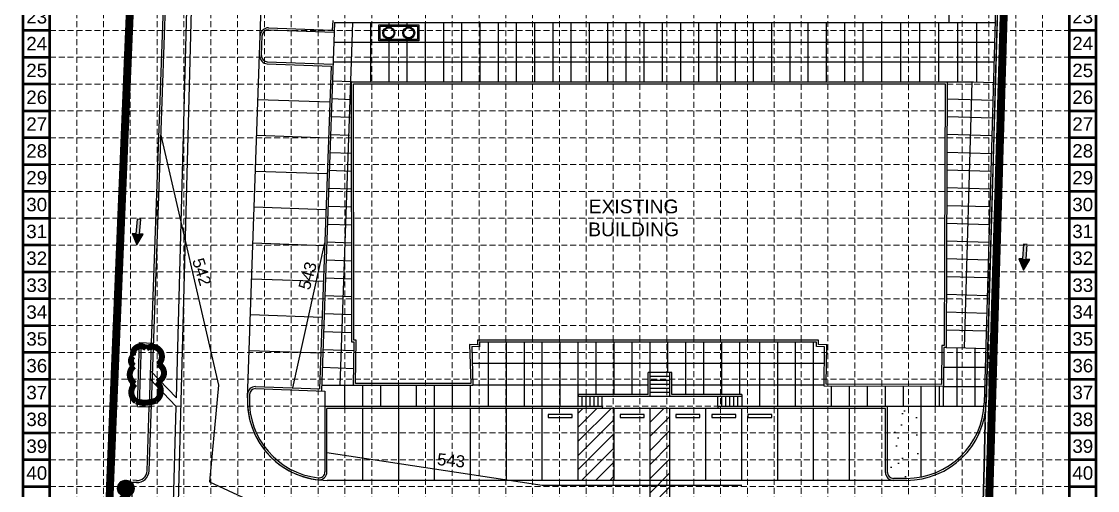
# Model space of a CAD drawing. Header units: inches. Extents: x 9751 to 10021, y 9606 to 10038.
# Drawn here: x 9750.8 to 10020.5, y 9760.4 to 9878 of the extents above; entities that cross this region are included whole.
import ezdxf
from ezdxf.enums import TextEntityAlignment as Align

# ---------------------------------------------------------------- set-up
doc = ezdxf.new("R2010")
doc.units = ezdxf.units.IN
doc.header["$LTSCALE"] = 20
doc.header["$MEASUREMENT"] = 0
for name, pattern in [('CENTER2', [1.125, 0.75, -0.125, 0.125, -0.125]), ('DASHED', [0.75, 0.5, -0.25]), ('HIDDEN', [0.375, 0.25, -0.125])]:
    doc.linetypes.add(name, pattern=pattern)
for name, color, linetype in [('0-curb', 4, 'Continuous'), ('0-firelane', 71, 'CENTER2'), ('0-prkstripe', 1, 'Continuous'), ('002-PROP CONS', 2, 'Continuous'), ('BASE', 7, 'Continuous'), ('EX STORM SEWER', 4, 'DASHED'), ('GRID', 254, 'HIDDEN'), ('HO', 1, 'Continuous'), ('LEGEND', 7, 'Continuous'), ('LIMITS OF DISTURBANCE', 1, 'HIDDEN'), ('SRF-FLT', 7, 'Continuous')]:
    doc.layers.add(name, color=color, linetype=linetype)
doc.styles.get("Standard").update_dxf_attribs({"font": 'ARIAL.TTF'})

# ---------------------------------------------------------------- blocks, each defined once
blk = doc.blocks.new('A$C7B77558D')
at = {"layer": 'LEGEND'}
h = blk.add_hatch(dxfattribs=at)
h.set_pattern_fill('ANSI31', color=3, style=0)
h.set_pattern_definition([(45, (-9827.7023, -9593.03148), (-0.0883883476, 0.0883883476), [])])
edge = h.paths.add_edge_path()
edge.add_arc((3.58, 24.5), 2.29, 0, 360)
h = blk.add_hatch(dxfattribs=at)
h.set_pattern_fill('ANSI31', color=3, style=0)
h.set_pattern_definition([(45, (-9828.00544, -9597.22343), (-0.0883883476, 0.0883883476), [])])
edge = h.paths.add_edge_path()
edge.add_arc((3.28, 20.31), 2.29, 0, 360)
h = blk.add_hatch(dxfattribs=at)
h.set_pattern_fill('ANSI31', color=3, style=0)
h.set_pattern_definition([(45, (-9828.21772, -9601.70578), (-0.0883883476, 0.0883883476), [])])
edge = h.paths.add_edge_path()
edge.add_arc((3.06, 15.82), 2.29, 0, 360)
h = blk.add_hatch(dxfattribs=at)
h.set_pattern_fill('ANSI31', color=3, style=0)
h.set_pattern_definition([(45, (-9828.42441, -9606.25155), (-0.0883883476, 0.0883883476), [])])
edge = h.paths.add_edge_path()
edge.add_arc((2.86, 11.28), 2.29, 0, 360)
h = blk.add_hatch(dxfattribs=at)
h.set_pattern_fill('ANSI31', color=3, style=0)
h.set_pattern_definition([(45, (-9828.68278, -9610.74565), (-0.0883883476, 0.0883883476), [])])
edge = h.paths.add_edge_path()
edge.add_arc((2.6, 6.78), 2.29, 0, 360)
h = blk.add_hatch(dxfattribs=at)
h.set_pattern_fill('ANSI31', color=3, style=0)
h.set_pattern_definition([(45, (-9828.99282, -9615.23976), (-0.0883883476, 0.0883883476), [])])
edge = h.paths.add_edge_path()
edge.add_arc((2.29, 2.29), 2.29, 0, 360)
at = {"layer": 'LEGEND', "color": 3}
for centre in [(3.58, 24.5), (3.28, 20.31), (3.06, 15.82), (2.86, 11.28), (2.6, 6.78), (2.29, 2.29)]:
    blk.add_circle(centre, 2.29, dxfattribs=at)
blk = doc.blocks.new('arrow')
blk.add_lwpolyline([(-67, -25.4), (-59.3, -25.4), (-59.6, -56.1), (-51.9, -56.2), (-51.6, -25.5), (-44, -25.5), (-55.3, -2.4), (-67, -25.4)], close=True)
at = {"color": 254}
for points in [[(-44, -25.5), (-67, -25.4), (-55.3, -2.4), (-67, -25.4)], [(-59.6, -56.1), (-51.9, -56.2), (-59.3, -25.4), (-51.6, -25.5)]]:
    blk.add_solid(points, dxfattribs=at)

msp = doc.modelspace()

# ---------------------------------------------------------------- hatches: boundary and pattern name
at = {"layer": '0-curb'}
h = msp.add_hatch(dxfattribs=at)
h.set_pattern_fill('AR-SAND', scale=4, angle=69, style=0)
h.set_pattern_definition([(106.5, (0, 0), (-7.285679, 2.52681), [0, -6.08, 0, -6.8, 0, -6.5]), (76.5, (0, 0), (-8.001876, 10.654382), [0, -3.28, 0, -5.48, 0, -2.1]), (36.5, (-1.763, -4.593), (4.4429018, 11.6373196), [0, -2, 0, -7.2, 0, -9.4]), (26.5, (-1.763, -4.593), (1.031675, 12.483967), [0, -1, 0, -4.72, 0, -5.4])])
h.paths.add_polyline_path([(9967.88, 9764.99, 0.414214), (9969.38, 9763.49), (9972.64, 9763.49, 0.048254), (9976.38, 9763.85), (9976.38, 9781.49), (9967.88, 9781.49)])
at = {"layer": '0-prkstripe'}
h = msp.add_hatch(dxfattribs=at)
h.set_pattern_fill('ANSI31', color=253, scale=20, style=0)
h.set_pattern_definition([(45, (-2.6013, 0), (-1.76776695, 1.76776695), [])])
h.paths.add_polyline_path([(9899.38, 9780.99), (9890.38, 9780.99), (9890.38, 9762.99), (9899.38, 9762.99)])
h = msp.add_hatch(dxfattribs=at)
h.set_pattern_fill('ANSI31', color=253, scale=20, style=0)
h.paths.add_polyline_path([(9913.38, 9780.99), (9908.38, 9780.99), (9908.38, 9762.99), (9913.38, 9762.99)])
h.paths.add_polyline_path([(9913.38, 9762.99), (9908.38, 9762.99), (9908.38, 9720.97), (9913.38, 9720.97)])

# ---------------------------------------------------------------- linework, layer by layer
at = {"layer": '0-curb', "color": 7}
for p, q in [((9782.8, 9765.35), (9789.41, 9952.12)), ((9783.43, 9797.42), (9788.91, 9952.14)), ((9995.99, 9916.09), (9992.13, 9782.38)), ((9996.49, 9916.08), (9992.63, 9782.36)), ((9983.36, 9877.76), (9983.36, 9880.26)), ((9828.83, 9878.29), (9828.74, 9875.86)), ((9829.31, 9877.79), (9829.22, 9875.35)), ((9829.31, 9877.79), (9961.61, 9877.77)), ((9842.95, 9877.17), (9842.95, 9877.78)), ((9847.52, 9877.17), (9847.52, 9877.78)), ((9961.61, 9877.77), (9994.88, 9877.76)), ((9810.5, 9869.51), (9810.68, 9874.5)), ((9811, 9869.49), (9811.18, 9874.49)), ((9812.73, 9875.93), (9829.22, 9875.35)), ((9812.75, 9876.43), (9828.74, 9875.86)), ((9829.22, 9875.35), (9826.04, 9785.4)), ((9812.43, 9867.44), (9828.42, 9866.87)), ((9812.45, 9867.94), (9828.94, 9867.35)), ((9828.42, 9866.87), (9825.55, 9785.92)), ((9809.48, 9785.99), (9826.88, 9785.37)), ((9809.49, 9786.49), (9825.55, 9785.92)), ((9826.88, 9785.37), (9826.88, 9765.11)), ((9807.49, 9784.56), (9807.46, 9783.7)), ((9807.99, 9784.54), (9807.96, 9783.68)), ((9782.3, 9765.37), (9782.87, 9781.43)), ((9896.38, 9781.49), (9826.88, 9781.49)), ((9827.38, 9765.11), (9827.38, 9780.99)), ((9967.38, 9780.99), (9827.38, 9780.99)), ((9896.38, 9781.49), (9896.38, 9780.99)), ((9925.38, 9781.49), (9925.38, 9780.99)), ((9967.38, 9764.99), (9967.38, 9780.99)), ((9967.88, 9764.99), (9967.88, 9781.49)), ((9976.38, 9763.85), (9976.38, 9781.49)), ((9972.64, 9763.49), (9969.38, 9763.49)), ((9779.63, 9762.46), (9778.74, 9762.51)), ((9779.66, 9762.96), (9778.77, 9763.01)), ((9972.64, 9762.99), (9969.38, 9762.99))]:
    msp.add_line(p, q, dxfattribs=at)
at = {"layer": '0-curb', "color": 253}
for p, q in [((9833.81, 9877.79), (9833.46, 9867.93)), ((9838.38, 9862.92), (9838.38, 9877.78)), ((9852.09, 9862.92), (9852.09, 9877.78)), ((9856.66, 9862.92), (9856.66, 9877.78)), ((9861.23, 9862.92), (9861.23, 9877.78)), ((9865.8, 9862.92), (9865.8, 9877.78)), ((9870.37, 9862.92), (9870.37, 9877.78)), ((9874.94, 9862.92), (9874.94, 9877.78)), ((9879.51, 9862.92), (9879.51, 9877.78)), ((9884.08, 9862.92), (9884.08, 9877.78)), ((9888.65, 9862.92), (9888.65, 9877.78)), ((9893.22, 9862.92), (9893.22, 9877.78)), ((9897.79, 9862.92), (9897.79, 9877.78)), ((9902.36, 9862.92), (9902.36, 9877.78)), ((9906.93, 9862.91), (9906.93, 9877.77)), ((9911.5, 9862.91), (9911.5, 9877.77)), ((9916.07, 9862.91), (9916.07, 9877.77)), ((9920.64, 9862.91), (9920.64, 9877.77)), ((9925.21, 9862.91), (9925.21, 9877.77)), ((9929.78, 9862.91), (9929.78, 9877.77)), ((9934.35, 9862.91), (9934.35, 9877.77)), ((9938.92, 9862.91), (9938.92, 9877.77)), ((9943.49, 9862.91), (9943.49, 9877.77)), ((9948.06, 9862.91), (9948.06, 9877.77)), ((9952.63, 9862.91), (9952.63, 9877.77)), ((9957.2, 9862.91), (9957.2, 9877.77)), ((9961.77, 9862.91), (9961.77, 9877.77)), ((9966.52, 9862.91), (9966.52, 9877.77)), ((9971.27, 9862.9), (9971.28, 9877.76)), ((9976.03, 9862.9), (9976.03, 9877.76)), ((9980.78, 9862.9), (9980.78, 9877.76)), ((9985.53, 9862.9), (9985.53, 9877.76)), ((9990.28, 9862.9), (9990.28, 9877.76)), ((9829.13, 9872.84), (9833.64, 9872.84)), ((9833.64, 9872.84), (9994.74, 9872.81)), ((9842.95, 9862.92), (9842.95, 9873.17)), ((9847.52, 9862.92), (9847.52, 9873.17)), ((9828.96, 9867.93), (9994.6, 9867.9)), ((9833.46, 9867.93), (9830.59, 9786.76)), ((9833.54, 9862.93), (9828.79, 9863.09)), ((9982.86, 9862.9), (9989.45, 9862.9)), ((9989.05, 9862.9), (9987.12, 9796.18)), ((9989.45, 9862.9), (9994.45, 9862.76)), ((9833.38, 9858.43), (9828.63, 9858.6)), ((9982.85, 9858.64), (9994.32, 9858.31)), ((9833.22, 9853.94), (9828.47, 9854.11)), ((9982.83, 9854.19), (9994.19, 9853.86)), ((9982.81, 9849.74), (9994.07, 9849.41)), ((9833.06, 9849.45), (9828.31, 9849.62)), ((9833.58, 9844.94), (9828.15, 9845.13)), ((9982.8, 9845.28), (9993.94, 9844.96)), ((9833.59, 9840.44), (9827.99, 9840.64)), ((9982.78, 9840.83), (9993.81, 9840.51)), ((9982.77, 9836.38), (9993.68, 9836.06)), ((9833.6, 9835.95), (9827.83, 9836.15)), ((9833.6, 9831.45), (9827.67, 9831.66)), ((9982.75, 9831.93), (9993.55, 9831.62)), ((9833.61, 9826.95), (9827.51, 9827.17)), ((9982.73, 9827.48), (9993.42, 9827.17)), ((9833.62, 9822.46), (9827.36, 9822.68)), ((9982.72, 9823.02), (9993.3, 9822.72)), ((9833.63, 9817.96), (9827.2, 9818.19)), ((9982.7, 9818.57), (9993.17, 9818.27)), ((9833.64, 9813.46), (9827.04, 9813.7)), ((9982.69, 9814.12), (9993.04, 9813.82)), ((9833.65, 9808.97), (9826.88, 9809.21)), ((9982.67, 9809.67), (9992.91, 9809.37)), ((9833.66, 9804.47), (9826.72, 9804.71)), ((9982.65, 9805.22), (9992.78, 9804.92)), ((9833.67, 9799.97), (9826.56, 9800.22)), ((9982.64, 9800.76), (9992.65, 9800.47)), ((9834.15, 9795.46), (9826.4, 9795.73)), ((9867.88, 9781.49), (9867.88, 9797.66)), ((9872.38, 9781.49), (9872.38, 9797.66)), ((9876.88, 9781.49), (9876.88, 9797.66)), ((9881.38, 9781.49), (9881.38, 9797.66)), ((9885.88, 9781.49), (9885.88, 9797.66)), ((9890.38, 9781.49), (9890.38, 9797.66)), ((9894.88, 9784.49), (9894.88, 9797.66)), ((9899.38, 9784.49), (9899.38, 9797.66)), ((9903.88, 9784.49), (9903.88, 9797.66)), ((9908.38, 9789.24), (9908.38, 9797.66)), ((9912.88, 9789.99), (9912.88, 9797.66)), ((9917.38, 9784.49), (9917.38, 9797.66)), ((9921.88, 9784.49), (9921.88, 9797.66)), ((9926.38, 9784.49), (9926.38, 9797.66)), ((9930.88, 9784.49), (9930.88, 9797.66)), ((9935.88, 9781.49), (9935.88, 9797.64)), ((9940.38, 9781.49), (9940.38, 9797.64)), ((9944.88, 9781.49), (9944.88, 9797.64)), ((9949.38, 9781.49), (9949.38, 9797.64)), ((9982.62, 9796.31), (9987.53, 9796.17)), ((9985.38, 9781.49), (9985.38, 9796.23)), ((9987.53, 9796.17), (9992.53, 9796.03)), ((9989.88, 9786.49), (9989.88, 9796.23)), ((9834.11, 9790.96), (9826.24, 9791.24)), ((9952.09, 9792.27), (9863.81, 9792.27)), ((9982, 9791.36), (9992.38, 9791.36)), ((9913.88, 9789.99), (9907.88, 9789.99)), ((9907.88, 9784.49), (9907.88, 9789.99)), ((9908.38, 9783.99), (9908.38, 9789.99)), ((9913.38, 9788.99), (9908.38, 9788.99)), ((9913.38, 9787.99), (9908.38, 9787.99)), ((9913.38, 9783.99), (9913.38, 9789.99)), ((9913.88, 9784.49), (9913.88, 9789.99)), ((9834.07, 9786.76), (9826.08, 9786.76)), ((9831.88, 9781.49), (9831.88, 9786.75)), ((9836.38, 9781.49), (9836.38, 9786.75)), ((9840.88, 9781.49), (9840.88, 9786.75)), ((9845.38, 9781.49), (9845.38, 9786.75)), ((9849.88, 9781.49), (9849.88, 9786.75)), ((9854.38, 9781.49), (9854.38, 9786.75)), ((9858.88, 9781.49), (9858.88, 9786.75)), ((9863.38, 9781.49), (9863.38, 9786.75)), ((9907.88, 9786.88), (9863.99, 9786.88)), ((9913.38, 9786.99), (9908.38, 9786.99)), ((9913.38, 9785.99), (9908.38, 9785.99)), ((9913.38, 9784.99), (9908.38, 9784.99)), ((9952.02, 9786.88), (9913.88, 9786.88)), ((9953.88, 9781.49), (9953.88, 9786.55)), ((9958.38, 9781.49), (9958.38, 9786.55)), ((9962.88, 9781.49), (9962.88, 9786.55)), ((9967.38, 9781.49), (9967.38, 9786.55)), ((9971.88, 9781.49), (9971.88, 9786.55)), ((9976.38, 9781.49), (9976.38, 9786.55)), ((9979.97, 9781.43), (9979.97, 9786.49)), ((9980.97, 9781.43), (9980.97, 9786.49)), ((9981.97, 9786.49), (9992.25, 9786.49)), ((9981.97, 9781.43), (9981.97, 9786.49)), ((9989.88, 9781.49), (9989.88, 9786.49)), ((9890.38, 9784.49), (9890.38, 9783.99)), ((9907.88, 9784.49), (9890.38, 9784.49)), ((9931.38, 9783.99), (9890.38, 9783.99)), ((9890.38, 9781.49), (9890.38, 9783.99)), ((9891.38, 9781.49), (9891.38, 9783.99)), ((9892.38, 9781.49), (9892.38, 9783.99)), ((9893.38, 9781.49), (9893.38, 9783.99)), ((9894.38, 9781.49), (9894.38, 9783.99)), ((9895.38, 9781.49), (9895.38, 9783.99)), ((9896.38, 9781.49), (9896.38, 9783.99)), ((9931.38, 9784.49), (9913.88, 9784.49)), ((9925.38, 9781.49), (9925.38, 9783.99)), ((9926.38, 9781.49), (9926.38, 9783.99)), ((9927.38, 9781.49), (9927.38, 9783.99)), ((9928.38, 9781.49), (9928.38, 9783.99)), ((9929.38, 9781.49), (9929.38, 9783.99)), ((9930.38, 9781.49), (9930.38, 9783.99)), ((9931.38, 9784.49), (9931.38, 9783.99)), ((9931.38, 9783.99), (9931.38, 9781.49))]:
    msp.add_line(p, q, dxfattribs=at)
at = {"layer": '0-curb', "color": 5}
for p, q in [((9779.87, 9781.54), (9780.44, 9797.53)), ((9780.44, 9797.53), (9783.93, 9797.4)), ((9779.87, 9781.54), (9783.37, 9781.41))]:
    msp.add_line(p, q, dxfattribs=at)
at = {"layer": '0-curb', "color": 5, "linetype": 'Continuous', "ltscale": 0.5}
for p, q in [((9780.39, 9782.02), (9780.92, 9797.01)), ((9782.89, 9781.93), (9783.42, 9796.92))]:
    msp.add_line(p, q, dxfattribs=at)
at = {"layer": '0-curb', "color": 5, "linetype": 'HIDDEN', "ltscale": 0.5}
for p, q in [((9780.92, 9797.01), (9783.42, 9796.92)), ((9780.39, 9782.02), (9782.89, 9781.93))]:
    msp.add_line(p, q, dxfattribs=at)
at = {"layer": '0-curb', "color": 7}
for points in [[(9850.39, 9877.17), (9850.39, 9873.17), (9840.39, 9873.17), (9840.39, 9877.17), (9850.39, 9877.17)], [(9976.38, 9781.49), (9925.38, 9781.49)], [(9992.08, 9781.49), (9976.38, 9781.49)], [(9882.88, 9779.49), (9882.88, 9778.74), (9888.88, 9778.74), (9888.88, 9779.49), (9882.88, 9779.49)], [(9900.88, 9779.49), (9900.88, 9778.74), (9906.88, 9778.74), (9906.88, 9779.49), (9900.88, 9779.49)], [(9914.88, 9779.49), (9914.88, 9778.74), (9920.88, 9778.74), (9920.88, 9779.49), (9914.88, 9779.49)], [(9923.88, 9779.49), (9923.88, 9778.74), (9929.88, 9778.74), (9929.88, 9779.49), (9923.88, 9779.49)], [(9932.88, 9779.49), (9932.88, 9778.74), (9938.88, 9778.74), (9938.88, 9779.49), (9932.88, 9779.49)]]:
    msp.add_lwpolyline(points, dxfattribs=at)
msp.add_lwpolyline([(9850.06, 9876.84), (9850.06, 9873.5), (9840.72, 9873.5), (9840.72, 9876.84)], close=True, dxfattribs=at)
for centre, radius in [((9842.89, 9875.17), 1.5), ((9847.89, 9875.17), 1.5), ((9842.89, 9875.17), 1.25), ((9847.89, 9875.17), 1.25)]:
    msp.add_circle(centre, radius, dxfattribs=at)
for centre, radius, start, end in [((9812.68, 9874.43), 2, 87.9714, 177.9714), ((9812.68, 9874.43), 1.5, 87.9714, 177.9714), ((9812.5, 9869.44), 2, 177.9714, 267.9714), ((9812.5, 9869.44), 1.5, 177.9714, 267.9714), ((9809.49, 9784.49), 2, 90, 177.9714), ((9809.49, 9784.49), 1.5, 90, 177.9714), ((9827.45, 9782.99), 20, 177.9714, 263.3937), ((9827.45, 9782.99), 19.5, 177.9714, 263.3937), ((9972.64, 9782.99), 19.5, 270, 358.1968), ((9972.64, 9782.99), 20, 270, 358.1968), ((9779.8, 9765.45), 3, 266.7266, 357.9714), ((9779.8, 9765.45), 2.5, 266.7266, 357.9714), ((9825.38, 9765.11), 2, 263.3937, 0), ((9825.38, 9765.11), 1.5, 263.3937, 0), ((9969.38, 9764.99), 2, 180, 270), ((9969.38, 9764.99), 1.5, 180, 270)]:
    msp.add_arc(centre, radius, start, end, dxfattribs=at)
at = {"layer": '0-firelane', "color": 7, "linetype": 'Continuous', "ltscale": 0.5}
for p, q in [((9782.8, 9765.35), (9789.41, 9952.12)), ((9807.46, 9783.7), (9812.86, 9935.99)), ((9972.64, 9762.99), (9827.45, 9762.99))]:
    msp.add_line(p, q, dxfattribs=at)
at = {"layer": '0-firelane', "color": 7, "linetype": 'Continuous'}
msp.add_line((9992.39, 9777.51), (9992.63, 9782.36), dxfattribs=at)
at = {"layer": '0-firelane', "color": 7, "linetype": 'Continuous', "ltscale": 0.5}
msp.add_lwpolyline([(9992.39, 9777.51), (9992.14, 9766.56), (9991.71, 9751.61)], dxfattribs=at)
at = {"layer": '0-firelane', "color": 7, "linetype": 'Continuous'}
msp.add_lwpolyline([(9777.4, 9738.97), (9778.74, 9762.51), (9779.63, 9762.46)], dxfattribs=at)
at = {"layer": '0-firelane', "color": 7, "linetype": 'Continuous', "ltscale": 0.5}
for centre, start, end in [((9827.45, 9782.99), 177.9714, 270), ((9972.64, 9782.99), 270, 358.1968)]:
    msp.add_arc(centre, 20, start, end, dxfattribs=at)
at = {"layer": '0-firelane', "color": 7, "linetype": 'Continuous'}
msp.add_arc((9779.8, 9765.45), 3, 266.7266, 357.9714, dxfattribs=at)
at = {"layer": '0-prkstripe', "color": 253}
for p, q in [((9810.11, 9858.51), (9828.1, 9857.88)), ((9809.79, 9849.52), (9827.78, 9848.88)), ((9809.48, 9840.52), (9827.46, 9839.89)), ((9809.16, 9831.53), (9827.15, 9830.89)), ((9808.84, 9822.54), (9826.83, 9821.9)), ((9808.52, 9813.54), (9826.51, 9812.9)), ((9808.2, 9804.55), (9826.19, 9803.91)), ((9807.88, 9795.55), (9825.87, 9794.92)), ((9836.38, 9762.99), (9836.38, 9780.99)), ((9845.38, 9762.99), (9845.38, 9780.99)), ((9854.38, 9762.99), (9854.38, 9780.99)), ((9863.38, 9762.99), (9863.38, 9780.99)), ((9872.38, 9762.99), (9872.38, 9780.99)), ((9881.38, 9762.99), (9881.38, 9780.99)), ((9890.38, 9762.99), (9890.38, 9780.99)), ((9899.38, 9762.99), (9899.38, 9780.99)), ((9908.38, 9762.99), (9908.38, 9780.99)), ((9913.38, 9762.99), (9913.38, 9780.99)), ((9922.38, 9762.99), (9922.38, 9780.99)), ((9931.38, 9762.99), (9931.38, 9780.99)), ((9940.38, 9762.99), (9940.38, 9780.99)), ((9949.38, 9762.99), (9949.38, 9780.99)), ((9958.38, 9762.99), (9958.38, 9780.99)), ((9908.38, 9720.97), (9908.38, 9762.99)), ((9913.38, 9720.97), (9913.38, 9762.99))]:
    msp.add_line(p, q, dxfattribs=at)
for points in [[(9899.38, 9762.99), (9890.38, 9762.99)], [(9913.38, 9762.99), (9908.38, 9762.99)]]:
    msp.add_lwpolyline(points, dxfattribs=at)
at = {"layer": '002-PROP CONS', "color": 35}
for points in [[(9785.78, 9849.54), (9800.24, 9786.82)], [(9818.88, 9786.16), (9826.85, 9822.57)], [(9800.24, 9786.82), (9797.94, 9762.58)], [(9881.38, 9761.71), (9827.38, 9769.88)], [(9797.94, 9762.58), (9814.35, 9754.99)], [(9931.38, 9761.71), (9881.38, 9761.71)]]:
    msp.add_lwpolyline(points, dxfattribs=at)
at = {"layer": 'BASE', "const_width": 0.673}
for points in [[(10020.2, 9606.75), (10020.2, 10037.2), (9751.17, 10037.2), (9751.17, 9606.75)], [(10013.48, 9613.47), (10013.48, 10030.47), (9757.9, 10030.47), (9757.9, 9613.47)]]:
    msp.add_lwpolyline(points, close=True, dxfattribs=at)
for points in [[(9757.9, 9875.78), (9751.17, 9875.78)], [(10020.2, 9875.78), (10013.48, 9875.78)], [(9757.9, 9869.06), (9751.17, 9869.06)], [(10020.2, 9869.06), (10013.48, 9869.06)], [(9757.9, 9862.33), (9751.17, 9862.33)], [(10020.2, 9862.33), (10013.48, 9862.33)], [(9757.9, 9855.6), (9751.17, 9855.6)], [(10020.2, 9855.6), (10013.48, 9855.6)], [(9757.9, 9848.88), (9751.17, 9848.88)], [(10020.2, 9848.88), (10013.48, 9848.88)], [(9757.9, 9842.15), (9751.17, 9842.15)], [(10020.2, 9842.15), (10013.48, 9842.15)], [(9757.9, 9835.43), (9751.17, 9835.43)], [(10020.2, 9835.43), (10013.48, 9835.43)], [(9757.9, 9828.7), (9751.17, 9828.7)], [(10020.2, 9828.7), (10013.48, 9828.7)], [(9757.9, 9821.97), (9751.17, 9821.97)], [(10020.2, 9821.97), (10013.48, 9821.97)], [(9757.9, 9815.25), (9751.17, 9815.25)], [(10020.2, 9815.25), (10013.48, 9815.25)], [(9757.9, 9808.52), (9751.17, 9808.52)], [(10020.2, 9808.52), (10013.48, 9808.52)], [(9757.9, 9801.8), (9751.17, 9801.8)], [(10020.2, 9801.8), (10013.48, 9801.8)], [(9757.9, 9795.07), (9751.17, 9795.07)], [(10020.2, 9795.07), (10013.48, 9795.07)], [(9757.9, 9788.35), (9751.17, 9788.35)], [(10020.2, 9788.35), (10013.48, 9788.35)], [(9757.9, 9781.62), (9751.17, 9781.62)], [(10020.2, 9781.62), (10013.48, 9781.62)], [(9757.9, 9774.89), (9751.17, 9774.89)], [(10020.2, 9774.89), (10013.48, 9774.89)], [(9757.9, 9768.17), (9751.17, 9768.17)], [(10020.2, 9768.17), (10013.48, 9768.17)], [(9757.9, 9761.44), (9751.17, 9761.44)], [(10020.2, 9761.44), (10013.48, 9761.44)]]:
    msp.add_lwpolyline(points, dxfattribs=at)
at = {"layer": 'EX STORM SEWER', "color": 5, "linetype": 'Continuous'}
for p, q in [((9789.66, 9783.65), (9795.04, 9984.21)), ((9790.04, 9751.93), (9796.23, 9984.15)), ((9789.66, 9783.65), (9783.19, 9790.48)), ((9789.6, 9781.53), (9783.11, 9788.37)), ((9788.83, 9752.63), (9789.6, 9781.53))]:
    msp.add_line(p, q, dxfattribs=at)
at = {"layer": 'GRID', "color": 252, "linetype": 'HIDDEN', "lineweight": 0, "ltscale": 0.3}
for p, q in [((9845.33, 9640.37), (9845.33, 10030.47)), ((9852.06, 9640.36), (9852.06, 10030.47)), ((9858.78, 9640.36), (9858.78, 10030.47)), ((9865.51, 9640.36), (9865.51, 10030.47)), ((9872.24, 9640.36), (9872.24, 10030.47)), ((9878.96, 9640.36), (9878.96, 10030.47)), ((9885.69, 9640.36), (9885.69, 10030.47)), ((9892.41, 9640.36), (9892.41, 10030.47)), ((9899.14, 9640.36), (9899.14, 10030.47)), ((9905.86, 9640.36), (9905.86, 10030.47)), ((9912.59, 9640.36), (9912.59, 10030.47)), ((9919.32, 9640.35), (9919.32, 10030.47)), ((9926.04, 9640.35), (9926.04, 10030.47)), ((9932.77, 9640.35), (9932.77, 10030.47)), ((9939.49, 9640.35), (9939.49, 10030.47)), ((9946.25, 9640.37), (9946.22, 10030.47)), ((9952.97, 9640.4), (9952.94, 10030.47)), ((9959.69, 9640.32), (9959.67, 10030.47)), ((9966.48, 9640.38), (9966.43, 10030.63)), ((9973.17, 9640.31), (9973.15, 10030.63)), ((9979.9, 9640.39), (9979.88, 10030.63)), ((9986.64, 9640.42), (9986.6, 10030.63)), ((9993.35, 9640.36), (9993.33, 10030.63)), ((10000.09, 9640.27), (10000.06, 10030.63)), ((10006.82, 9640.29), (10006.78, 10030.63)), ((9764.68, 9640.38), (9764.65, 10030.22)), ((9771.44, 9640.38), (9771.35, 10030.22)), ((9778.14, 9640.38), (9778.08, 10030.2)), ((9784.91, 9640.38), (9784.8, 10030.19)), ((9791.57, 9640.37), (9791.54, 10030.24)), ((9798.25, 9640.37), (9798.28, 10030.23)), ((9805.03, 9640.37), (9804.99, 10030.21)), ((9811.78, 9640.37), (9811.71, 10030.21)), ((9818.45, 9640.37), (9818.45, 10030.21)), ((9825.2, 9640.37), (9825.19, 10030.21)), ((9831.88, 9640.37), (9831.89, 10030.21)), ((9838.61, 9640.37), (9838.65, 10030.2)), ((9757.9, 9875.78), (10013.48, 9875.78)), ((9757.9, 9869.06), (10013.48, 9869.06)), ((9757.9, 9862.33), (10013.48, 9862.33)), ((9757.9, 9855.6), (10013.48, 9855.6)), ((9757.9, 9848.88), (10013.48, 9848.88)), ((9757.9, 9842.15), (10013.48, 9842.15)), ((9757.9, 9835.43), (10013.48, 9835.43)), ((9757.9, 9828.7), (10013.48, 9828.7)), ((9757.9, 9821.97), (10013.48, 9821.97)), ((9757.9, 9815.25), (10013.48, 9815.25)), ((9757.9, 9808.52), (10013.48, 9808.52)), ((9757.9, 9801.8), (10013.48, 9801.8)), ((9757.9, 9795.07), (10013.48, 9795.07)), ((9757.9, 9788.35), (10013.48, 9788.35)), ((9757.9, 9781.62), (10013.48, 9781.62)), ((9757.9, 9774.89), (10013.48, 9774.89)), ((9757.9, 9768.17), (10013.48, 9768.17)), ((9757.9, 9761.44), (10013.48, 9761.44))]:
    msp.add_line(p, q, dxfattribs=at)
at = {"layer": 'HO', "color": 7}
for points in [[(9863.99, 9786.73), (9834.07, 9786.76), (9834.18, 9797.67), (9833.67, 9797.67), (9833.54, 9862.93), (9982.86, 9862.9), (9982.62, 9796.31), (9982.03, 9796.31), (9981.97, 9786.49), (9952.02, 9786.61), (9952.15, 9796.49), (9950.11, 9796.52), (9950.12, 9797.64), (9865.62, 9797.66), (9865.62, 9796.48), (9863.68, 9796.55)], [(9863.48, 9787.23), (9834.57, 9787.26), (9834.68, 9798.17), (9834.17, 9798.17), (9834.04, 9862.43), (9982.36, 9862.4), (9982.12, 9796.81), (9981.54, 9796.81), (9981.47, 9786.99), (9952.52, 9787.11), (9952.66, 9796.98), (9950.61, 9797.01), (9950.63, 9798.14), (9865.12, 9798.16), (9865.12, 9796.99), (9863.16, 9797.07)]]:
    msp.add_lwpolyline(points, close=True, dxfattribs=at)
at = {"layer": 'LEGEND', "color": 170, "ltscale": 100, "const_width": 1.51}
msp.add_lwpolyline([(9779.29, 9787.19, 0.520567), (9779.29, 9787.19, 0.47137), (9779.53, 9782.79, 0.161937), (9784.49, 9782.96, 0.489935), (9784.71, 9787.66, 0.744833), (9785.08, 9792.07, 0.977894), (9782.1, 9796.03, 0.773332), (9778.82, 9794.14, 0.520567), (9779.05, 9791.63, 0.540264), (9779.29, 9787.19)], format="xyb", close=True, dxfattribs=at)
at = {"layer": 'LIMITS OF DISTURBANCE', "ltscale": 2, "const_width": 2}
msp.add_lwpolyline([(9955.33, 9680.83), (9771.91, 9681.33), (9772.98, 9760.85), (9782.25, 9982.59), (9792.95, 9997.48), (9955.25, 9996.67, -0.323918), (9999.37, 9957.73), (9993.22, 9752.51, -0.278067), (9987.41, 9741.53, 0.218153), (9981.9, 9730.76), (9981.73, 9702.9, -0.352131), (9962.93, 9680.94), (9955.33, 9680.83)], format="xyb", close=True, dxfattribs=at)
at = {"layer": 'SRF-FLT'}
msp.add_polyline3d([(9991.71, 9751.61, 542.43), (9992.14, 9766.56, 542.47), (9992.39, 9777.51, 542.52), (9992.71, 9785.7, 542.67), (9993.09, 9796.25, 542.86), (9993.88, 9824.6, 543.23), (9994.52, 9846.89, 543.48), (9994.99, 9863, 543.56), (9995.9, 9893.85, 543.95), (9996.42, 9913.28, 544.1), (9996.65, 9922.44, 544.16), (9997.07, 9938.23, 544.2), (9997.33, 9948.01, 544.24), (9997.3, 9957.56, 544.28), (9999.25, 9957.58, 544.31)], dxfattribs=at)

# ---------------------------------------------------------------- block references
at = {"xscale": 0.1199999999994754, "yscale": 0.1199999999989672, "zscale": 0.12, "rotation": 176.2227420735612}
for p in [(9773.13, 9822.16), (9995.34, 9815.86)]:
    msp.add_blockref('arrow', p, dxfattribs=at)
at = {"layer": 'LEGEND', "color": 3, "xscale": 0.902499999999975, "yscale": 0.902499999999975, "zscale": 0.9025}
msp.add_blockref('A$C7B77558D', (9773.76, 9738.85), dxfattribs=at)

# ---------------------------------------------------------------- texts
at = {"layer": '0-curb', "color": 7, "insert": (9904.26, 9833.39), "char_height": 3.45, "width": 54.5474, "attachment_point": 2}
msp.add_mtext('EXISTING\\PBUILDING ', dxfattribs=at)
at = {"layer": '002-PROP CONS', "color": 35, "char_height": 3, "width": 257.3563, "attachment_point": 1}
for s, insert, rotation in [('542', (9796.44, 9819.04), 287.1411), ('543', (9820.16, 9811.32), 74.6119), ('543', (9855.18, 9769.83), 354.5049)]:
    msp.add_mtext(s, dxfattribs=dict(at, insert=insert, rotation=rotation))
at = {"layer": 'BASE'}
for s, p in [('23', (9754.64, 9879.21)), ('23', (10016.83, 9879.25)), ('24', (9754.64, 9872.48)), ('24', (10016.83, 9872.53)), ('25', (9754.64, 9865.76)), ('25', (10016.84, 9865.76)), ('26', (9754.64, 9859.03)), ('26', (10016.84, 9859.04)), ('27', (9754.64, 9852.31)), ('27', (10016.84, 9852.31)), ('28', (9754.64, 9845.58)), ('28', (10016.84, 9845.59)), ('29', (9754.64, 9838.86)), ('29', (10016.84, 9838.86)), ('30', (9754.64, 9832.13)), ('30', (10016.84, 9832.14)), ('31', (9754.64, 9825.4)), ('31', (10016.84, 9825.41)), ('32', (9754.64, 9818.68)), ('32', (10016.84, 9818.68)), ('33', (9754.66, 9811.91)), ('33', (10016.86, 9811.91)), ('34', (9754.66, 9805.18)), ('34', (10016.86, 9805.19)), ('35', (9754.66, 9798.45)), ('35', (10016.86, 9798.46)), ('36', (9754.66, 9791.73)), ('36', (10016.86, 9791.74)), ('37', (9754.66, 9785)), ('37', (10016.86, 9785.01)), ('38', (9754.66, 9778.28)), ('38', (10016.86, 9778.28)), ('39', (9754.66, 9771.55)), ('39', (10016.86, 9771.56)), ('40', (9754.66, 9764.83)), ('40', (10016.86, 9764.83))]:
    msp.add_text(s, height=3.363, dxfattribs=at).set_placement(p, align=Align.MIDDLE_CENTER)

doc.saveas('drawing.dxf')
